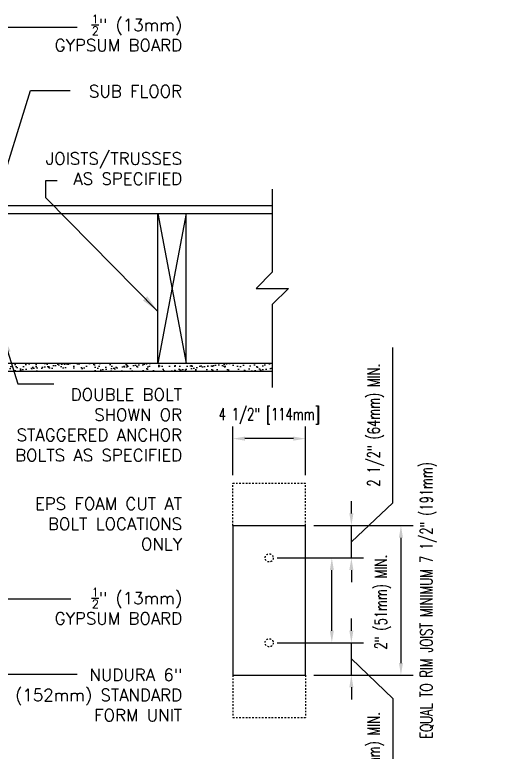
# Model space of a CAD drawing. Header units: inches. Extents: x 82.6 to 144.7, y 72.8 to 143.3.
# Drawn here: x 114.24 to 144.68, y 96.3 to 141.92 of the extents above; entities that cross this region are included whole.
import ezdxf

# ---------------------------------------------------------------- set-up
doc = ezdxf.new("R2010")
doc.units = ezdxf.units.IN
doc.header["$LTSCALE"] = 0.5
doc.header["$MEASUREMENT"] = 0
doc.header["$PDMODE"] = 3
doc.header["$PDSIZE"] = 0.0625
doc.linetypes.add('HIDDEN2', pattern=[0.1875, 0.125, -0.0625])
for name, color, linetype in [('HATCH', 12, 'Continuous'), ('line25', 2, 'Continuous'), ('LINE9', 9, 'Continuous'), ('TEXT', 4, 'Continuous')]:
    doc.layers.add(name, color=color, linetype=linetype)
doc.styles.add('DIM', font='romans.shx', dxfattribs={"width": 0.7})
doc.styles.add('ROMANS', font='romans.shx', dxfattribs={"height": 0.75})
doc.dimstyles.new('ext_12', dxfattribs={"dimscale": 12, "dimtxt": 0.09375, "dimasz": 0.09375, "dimexe": 0.09375, "dimexo": 0.0625, "dimgap": 0.0625, "dimtad": 1, "dimdec": 1, "dimzin": 3, "dimdsep": 46, "dimlunit": 4, "dimtxsty": 'DIM', "dimcen": 0.09, "dimdle": 0.09375, "dimclrt": 4, "dimadec": 0, "dimazin": 0, "dimtfac": 1, "dimtdec": 1, "dimtmove": 2, "dimatfit": 3, "dimfxl": 1, "dimfrac": 2, "dimtolj": 1, "dimtzin": 0, "dimarcsym": 0})
doc.dimstyles.new('ext_8', dxfattribs={"dimscale": 8, "dimtxt": 0.09375, "dimasz": 0.09375, "dimexe": 0.09375, "dimexo": 0.0625, "dimgap": 0.0625, "dimtad": 1, "dimdec": 1, "dimzin": 3, "dimdsep": 46, "dimlunit": 4, "dimtxsty": 'DIM', "dimcen": 0.09, "dimdle": 0.09375, "dimclrt": 4, "dimadec": 0, "dimazin": 0, "dimtfac": 1, "dimtdec": 1, "dimtmove": 2, "dimatfit": 3, "dimfxl": 1, "dimfrac": 2, "dimtolj": 1, "dimtzin": 0, "dimarcsym": 0})

# ---------------------------------------------------------------- blocks, each defined once
blk = doc.blocks.new('*D3')
at = {"layer": 'Defpoints', "color": 0, "transparency": 16777216}
for p in [(127.718, 115.699), (127.718, 112.947), (132.218, 112.947)]:
    blk.add_point(p, dxfattribs=at)
at = {"layer": 'TEXT', "color": 0, "lineweight": -2, "transparency": 16777216}
for p, q in [((127.718, 113.447), (127.718, 116.449)), ((132.218, 113.447), (132.218, 116.449)), ((131.468, 115.699), (128.468, 115.699))]:
    blk.add_line(p, q, dxfattribs=at)
at = {"layer": 'TEXT', "color": 0, "transparency": 16777216}
for points in [[(128.468, 115.824), (128.468, 115.574), (127.718, 115.699)], [(131.468, 115.824), (131.468, 115.574), (132.218, 115.699)]]:
    blk.add_solid(points, dxfattribs=at)
at = {"layer": 'TEXT', "color": 4, "transparency": 16777216, "insert": (129.968, 117.085), "char_height": 0.75, "attachment_point": 5, "style": 'DIM'}
blk.add_mtext('\\A1;4 1/2" [114mm]', dxfattribs=at)
blk = doc.blocks.new('*D4')
at = {"layer": 'Defpoints', "color": 0, "transparency": 16777216}
for p in [(132.218, 110.322), (132.218, 101.072), (138.112, 101.072)]:
    blk.add_point(p, dxfattribs=at)
at = {"layer": 'TEXT', "color": 0, "lineweight": -2, "transparency": 16777216}
for p, q in [((132.718, 110.322), (138.862, 110.322)), ((138.112, 109.572), (138.112, 101.822)), ((132.718, 101.072), (138.862, 101.072))]:
    blk.add_line(p, q, dxfattribs=at)
at = {"layer": 'TEXT', "color": 0, "transparency": 16777216}
for points in [[(137.987, 109.572), (138.237, 109.572), (138.112, 110.322)], [(137.987, 101.822), (138.237, 101.822), (138.112, 101.072)]]:
    blk.add_solid(points, dxfattribs=at)
at = {"layer": 'TEXT', "color": 4, "transparency": 16777216, "insert": (139.807, 105.697), "char_height": 0.75, "attachment_point": 5, "rotation": 90, "style": 'DIM'}
blk.add_mtext('\\A1;EQUAL TO RIM JOIST MINIMUM 7 1/2" (191mm) ', dxfattribs=at)
blk = doc.blocks.new('*D5')
at = {"layer": 'Defpoints', "color": 0, "transparency": 16777216}
for p in [(129.968, 103.072), (135.048, 103.072), (132.218, 101.072)]:
    blk.add_point(p, dxfattribs=at)
at = {"layer": 'TEXT', "color": 0, "lineweight": -2, "transparency": 16777216}
for p, q in [((135.048, 103.822), (135.048, 104.572)), ((130.468, 103.072), (135.798, 103.072)), ((135.048, 101.072), (135.048, 103.072)), ((135.048, 101.072), (135.048, 103.072)), ((135.048, 102.072), (137.619, 99.628)), ((132.718, 101.072), (135.798, 101.072)), ((135.048, 100.322), (135.048, 99.572)), ((137.619, 99.628), (137.619, 92.103))]:
    blk.add_line(p, q, dxfattribs=at)
at = {"layer": 'TEXT', "color": 0, "transparency": 16777216}
for points in [[(134.923, 103.822), (135.173, 103.822), (135.048, 103.072)], [(134.923, 100.322), (135.173, 100.322), (135.048, 101.072)]]:
    blk.add_solid(points, dxfattribs=at)
at = {"layer": 'TEXT', "color": 4, "transparency": 16777216, "insert": (136.547, 95.865), "char_height": 0.75, "attachment_point": 5, "rotation": 90, "style": 'DIM'}
blk.add_mtext('\\A1;2" (51mm) MIN.', dxfattribs=at)
blk = doc.blocks.new('*D6')
at = {"layer": 'Defpoints', "color": 0, "transparency": 16777216}
for p in [(129.968, 108.322), (133.84, 108.322), (129.968, 103.072)]:
    blk.add_point(p, dxfattribs=at)
at = {"layer": 'TEXT', "color": 0, "lineweight": -2, "transparency": 16777216}
for p, q in [((130.468, 108.322), (134.59, 108.322)), ((133.84, 103.822), (133.84, 107.572)), ((130.468, 103.072), (134.59, 103.072))]:
    blk.add_line(p, q, dxfattribs=at)
at = {"layer": 'TEXT', "color": 0, "transparency": 16777216}
for points in [[(133.715, 107.572), (133.965, 107.572), (133.84, 108.322)], [(133.715, 103.822), (133.965, 103.822), (133.84, 103.072)]]:
    blk.add_solid(points, dxfattribs=at)
at = {"layer": 'TEXT', "color": 4, "transparency": 16777216, "insert": (136.993, 105.587), "char_height": 0.75, "attachment_point": 5, "rotation": 90, "style": 'DIM'}
blk.add_mtext('\\A1;2" (51mm) MIN.', dxfattribs=at)
blk = doc.blocks.new('*D7')
at = {"layer": 'Defpoints', "color": 0, "transparency": 16777216}
for p in [(132.218, 110.322), (135.048, 110.322), (129.968, 108.322)]:
    blk.add_point(p, dxfattribs=at)
at = {"layer": 'TEXT', "color": 0, "lineweight": -2, "transparency": 16777216}
for p, q in [((137.619, 111.737), (137.619, 121.337)), ((135.048, 111.072), (135.048, 111.822)), ((135.048, 109.322), (137.619, 111.737)), ((132.718, 110.322), (135.798, 110.322)), ((135.048, 108.322), (135.048, 110.322)), ((135.048, 108.322), (135.048, 110.322)), ((130.468, 108.322), (135.798, 108.322)), ((135.048, 107.572), (135.048, 106.822))]:
    blk.add_line(p, q, dxfattribs=at)
at = {"layer": 'TEXT', "color": 0, "transparency": 16777216}
for points in [[(134.923, 111.072), (135.173, 111.072), (135.048, 110.322)], [(134.923, 107.572), (135.173, 107.572), (135.048, 108.322)]]:
    blk.add_solid(points, dxfattribs=at)
at = {"layer": 'TEXT', "color": 4, "transparency": 16777216, "insert": (136.547, 116.537), "char_height": 0.75, "attachment_point": 5, "rotation": 90, "style": 'DIM'}
blk.add_mtext('\\A1;2 1/2" (64mm) MIN.', dxfattribs=at)

msp = doc.modelspace()

# ---------------------------------------------------------------- hatches: boundary and pattern name
at = {"layer": 'HATCH'}
h = msp.add_hatch(dxfattribs=at)
h.set_pattern_fill('AR-SAND', color=256, scale=0.25, style=0)
h.paths.add_polyline_path([(130.158, 119.87), (130.158, 120.37), (111.086, 120.37), (111.086, 119.87)])

# ---------------------------------------------------------------- linework, layer by layer
for p, q in [((123.086, 129.62), (124.836, 120.37)), ((124.836, 129.62), (123.086, 120.37))]:
    msp.add_line(p, q, dxfattribs=at)
at = {"layer": 'line25'}
for p, q in [((111.086, 129.62), (130.158, 129.62)), ((123.086, 120.37), (123.086, 129.62)), ((124.836, 120.37), (124.836, 129.62)), ((111.086, 120.37), (130.158, 120.37))]:
    msp.add_line(p, q, dxfattribs=at)
at = {"layer": 'LINE9'}
for p, q in [((111.086, 130.12), (130.158, 130.12)), ((111.086, 119.87), (130.158, 119.87)), ((127.718, 110.322), (127.718, 101.072)), ((127.718, 110.322), (132.218, 110.322)), ((132.218, 101.072), (132.218, 110.322)), ((127.718, 101.072), (132.218, 101.072))]:
    msp.add_line(p, q, dxfattribs=at)
at = {"layer": 'LINE9', "linetype": 'HIDDEN2'}
for p, q in [((127.718, 112.947), (132.218, 112.947)), ((127.718, 110.322), (127.718, 112.947)), ((132.218, 110.322), (132.218, 112.947)), ((127.718, 101.072), (127.718, 98.447)), ((132.218, 101.072), (132.218, 98.447)), ((127.718, 98.447), (132.218, 98.447))]:
    msp.add_line(p, q, dxfattribs=at)
at = {"layer": 'LINE9'}
msp.add_lwpolyline([(130.158, 131.12), (130.158, 125.995), (129.158, 124.995), (131.158, 124.995), (130.158, 123.995), (130.158, 118.87)], dxfattribs=at)
at = {"layer": 'LINE9', "linetype": 'HIDDEN2'}
for centre in [(129.968, 108.322), (129.968, 103.072)]:
    msp.add_circle(centre, 0.25, dxfattribs=at)
at = {"layer": 'TEXT'}
msp.add_line((116.168, 131.667), (116.86, 131.667), dxfattribs=at)

# ---------------------------------------------------------------- texts
at = {"layer": 'TEXT', "char_height": 0.75, "attachment_point": 6, "style": 'ROMANS'}
for s, insert, width in [('\\A1;{\\H0.7x;\\S1/2;}" (13mm) GYPSUM BOARD', (124.583, 140.787), 10.13129), ('\\A1;{\\H1x;SUB FLOOR}', (124.583, 137.184), 11.43486), ('JOISTS/TRUSSES \\PAS SPECIFIED', (124.583, 132.4), 12.68906), ('DOUBLE BOLT SHOWN OR STAGGERED ANCHOR BOLTS AS SPECIFIED', (124.583, 116.55), 11.43486), ('EPS FOAM CUT AT BOLT LOCATIONS ONLY ', (124.583, 110.424), 11.43486), ('\\A1;{\\H0.7x;\\S1/2;}" (13mm) GYPSUM BOARD', (124.583, 105.335), 9.85226), ('\\A1;NUDURA 6" (152mm) STANDARD FORM UNIT', (124.583, 99.84), 11.86329)]:
    msp.add_mtext(s, dxfattribs=dict(at, insert=insert, width=width))

# ---------------------------------------------------------------- dimensions: what is measured, and where the dimension line sits
at = {"layer": 'TEXT'}
for base, p1, p2, text, override, picture, middle in [((135.048, 110.322), (129.968, 108.322), (132.218, 110.322), '2 1/2" (64mm) MIN.', {"dimtmove": 1}, '*D7', (137.619, 112.237)), ((133.84, 108.322), (129.968, 103.072), (129.968, 108.322), '2" (51mm) MIN.', {"dimtmove": 2}, '*D6', (136.993, 105.587)), ((135.048, 103.072), (132.218, 101.072), (129.968, 103.072), '2" (51mm) MIN.', {"dimtmove": 1}, '*D5', (137.619, 99.128))]:
    dim = msp.add_linear_dim(base=base, p1=p1, p2=p2, angle=90, text=text, dimstyle='ext_8', override=override, dxfattribs=at)
    dim.commit()
    dim.dimension.update_dxf_attribs({"geometry": picture, "text_midpoint": middle, "dimtype": 160})
dim = msp.add_linear_dim(base=(127.718, 115.699), p1=(132.218, 112.947), p2=(127.718, 112.947), dimstyle='ext_8', dxfattribs=at)
dim.commit()
dim.dimension.update_dxf_attribs({"geometry": '*D3', "text_midpoint": (129.968, 117.085), "dimtype": 160})
dim = msp.add_linear_dim(base=(138.112, 101.072), p1=(132.218, 110.322), p2=(132.218, 101.072), angle=90, text='EQUAL TO RIM JOIST MINIMUM 7 1/2" (191mm) ', dimstyle='ext_8', dxfattribs=at)
dim.commit()
dim.dimension.update_dxf_attribs({"geometry": '*D4', "text_midpoint": (139.807, 105.697), "dimtype": 160})

# ---------------------------------------------------------------- leaders
for points in [[(111.352, 141.149), (118.088, 141.149)], [(113.007, 130.12), (115.203, 137.237), (117.66, 137.237)], [(123.086, 123.57), (116.168, 130.599), (116.168, 131.667)], [(113.477, 122.12), (114.424, 119.096), (116.655, 119.096)], [(111.586, 105.795), (117.708, 105.795)], [(109.25, 101.127), (118.09, 101.127)]]:
    msp.add_leader(points, dimstyle='ext_12', override={"dimgap": 0.0625, "dimtad": 0}, dxfattribs=at)

doc.saveas('drawing.dxf')
